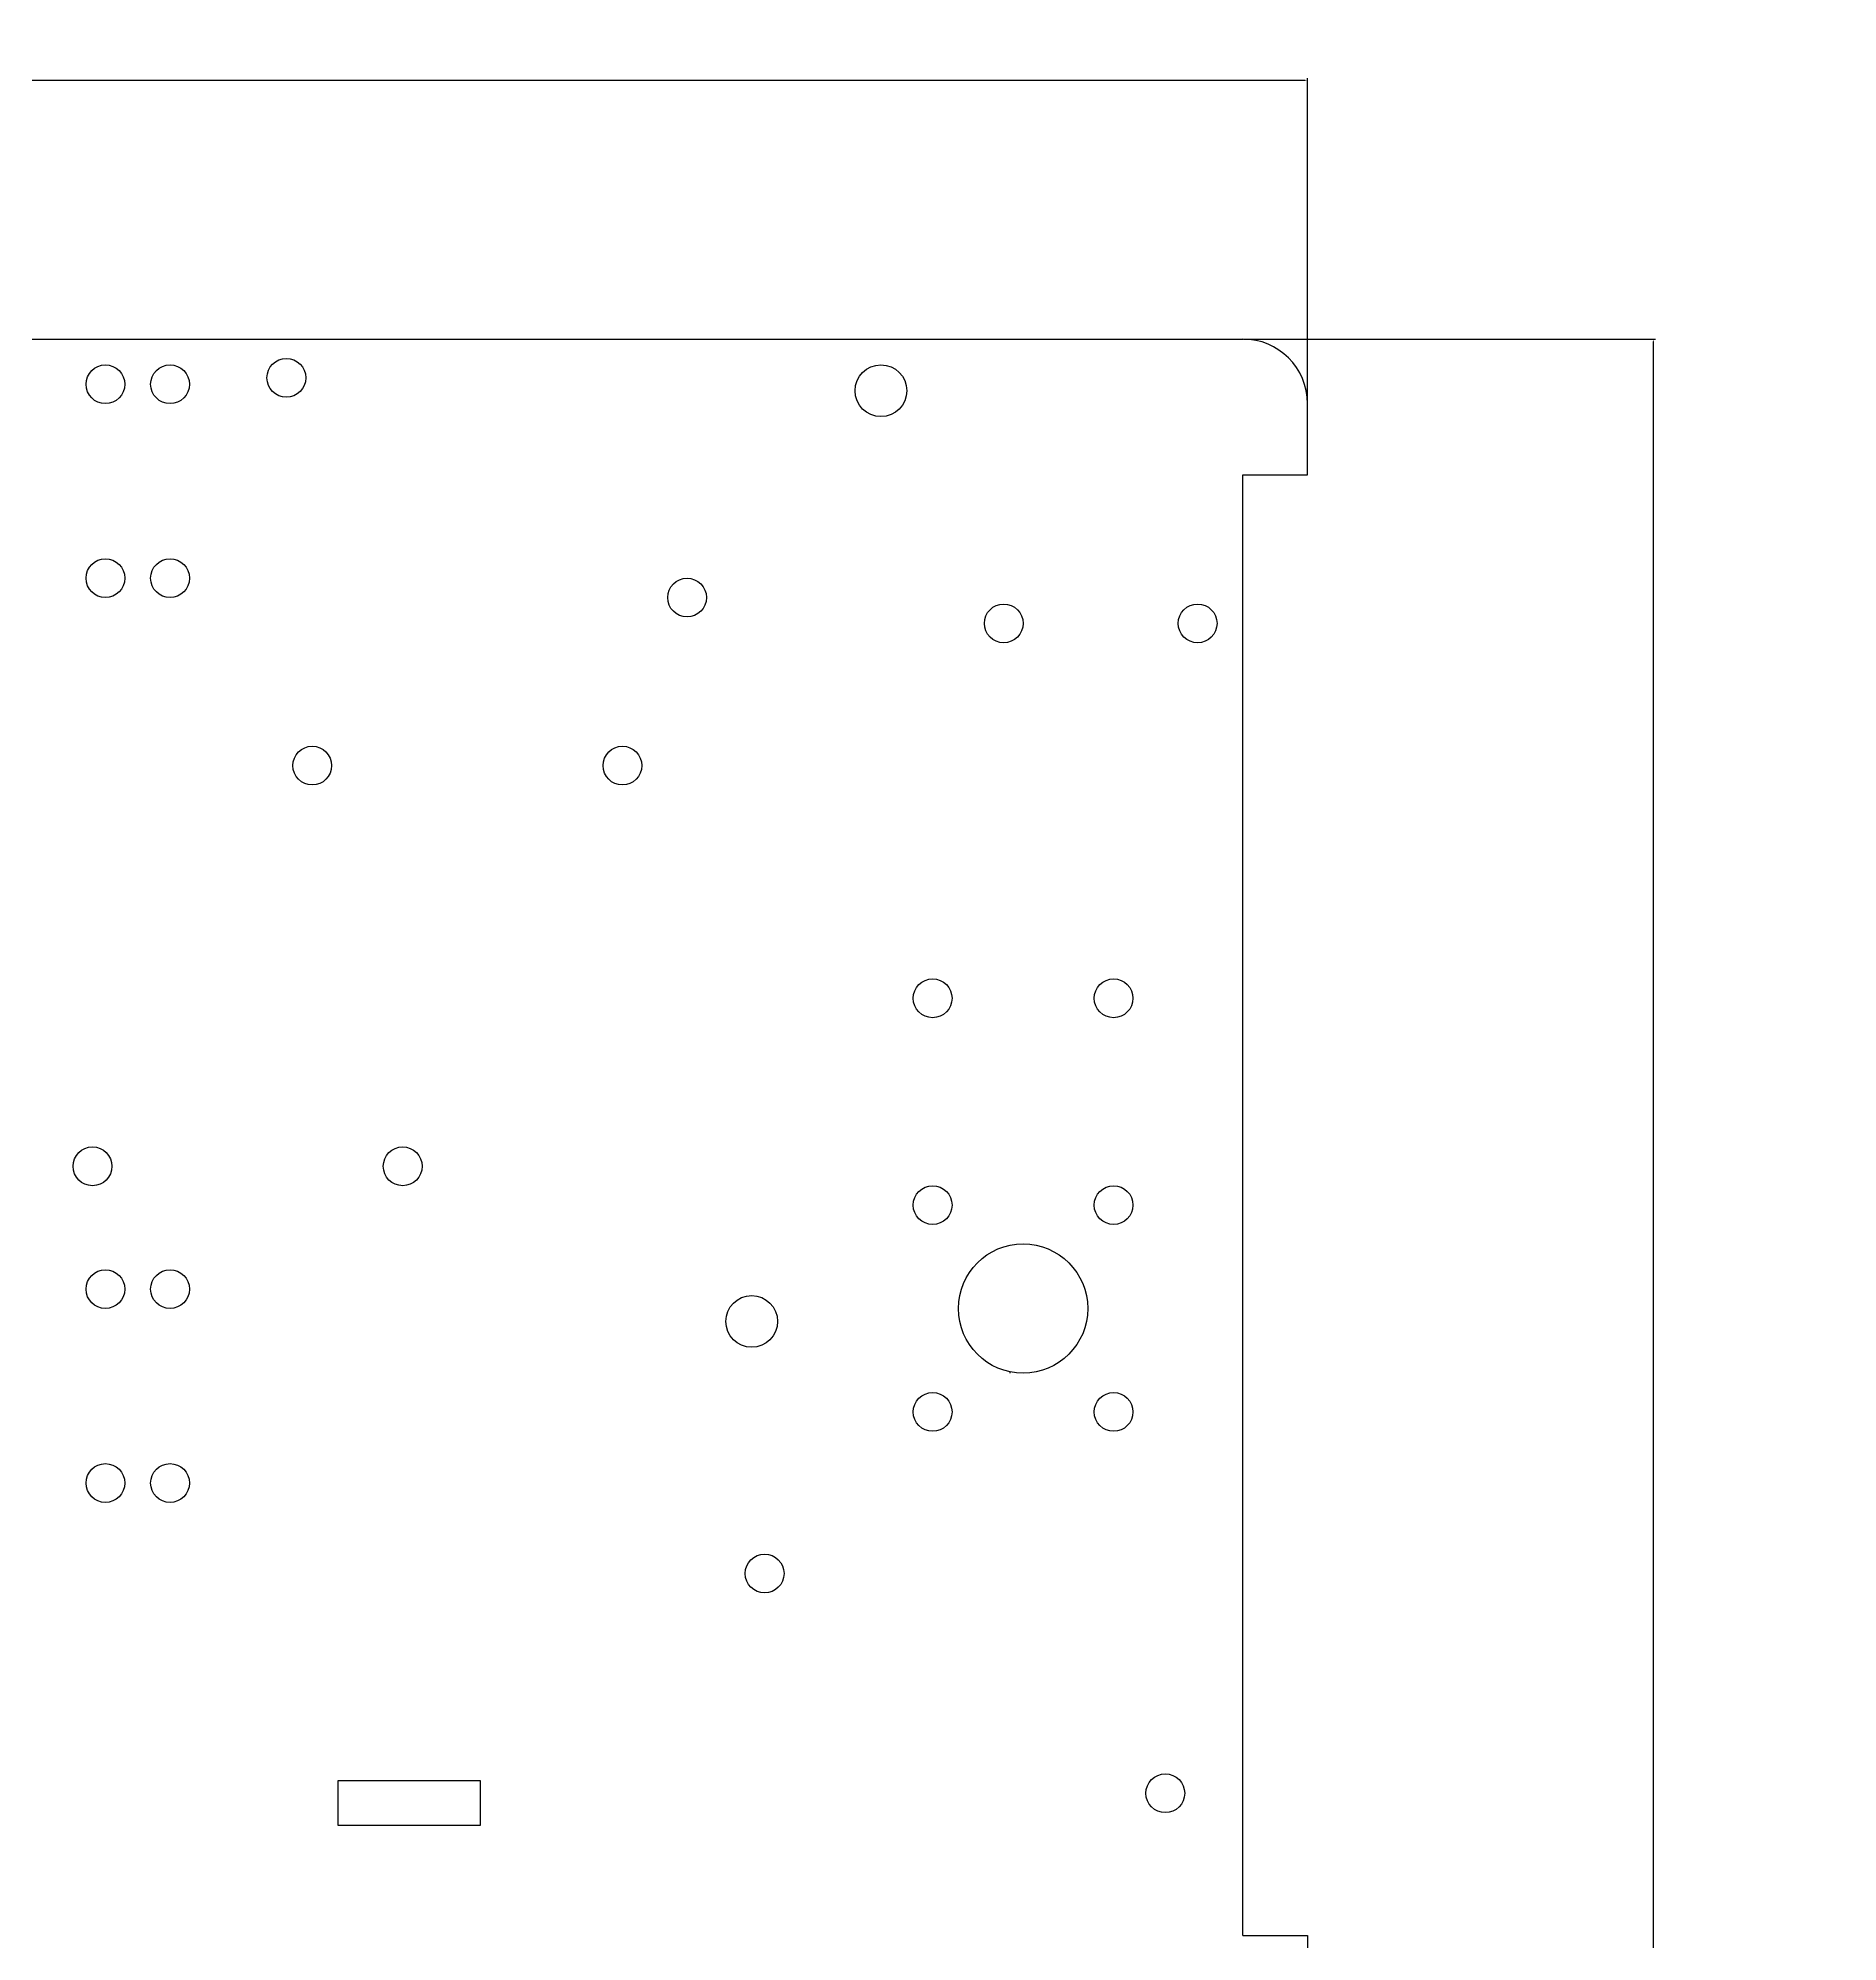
# Model space of a CAD drawing. Header units: inches. Extents: x -115 to 156, y -150 to 173.
# Drawn here: x 16.8 to 156, y 26 to 173.3 of the extents above; entities that cross this region are included whole.
import ezdxf

# ---------------------------------------------------------------- set-up
doc = ezdxf.new("R2010")
doc.units = ezdxf.units.IN
doc.header["$MEASUREMENT"] = 0
doc.styles.get("Standard").update_dxf_attribs({"font": 'arial.ttf', "height": 5})
doc.dimstyles.get("Standard").update_dxf_attribs({"dimtxt": 0.18, "dimasz": 0.18, "dimexe": 0.18, "dimexo": 0.0625, "dimgap": 0.09, "dimtad": 0, "dimtih": 1, "dimtoh": 1, "dimdec": 4, "dimzin": 0, "dimdsep": 46, "dimtxsty": 'Standard', "dimcen": 0.09, "dimadec": 0, "dimazin": 0, "dimtfac": 1, "dimtdec": 4, "dimtofl": 0, "dimtmove": 0, "dimatfit": 3, "dimfxl": 1, "dimtolj": 1, "dimtzin": 0, "dimarcsym": 0})

# ---------------------------------------------------------------- blocks, each defined once
blk = doc.blocks.new('*D3')
at = {"color": 0, "lineweight": -2, "transparency": 16777216}
for p, q in [((-115, 139.56), (-115, 170.18)), ((-114.82, 170), (-14.39, 170)), ((114.82, 170), (14.39, 170)), ((115, 139.56), (115, 170.18))]:
    blk.add_line(p, q, dxfattribs=at)
at = {"color": 0, "transparency": 16777216}
for points in [[(-114.82, 170.03), (-114.82, 169.97), (-115, 170)], [(114.82, 170.03), (114.82, 169.97), (115, 170)]]:
    blk.add_solid(points, dxfattribs=at)
at = {"layer": 'Defpoints', "color": 0, "transparency": 16777216}
for p in [(115, 170), (-115, 139.5), (115, 139.5)]:
    blk.add_point(p, dxfattribs=at)
at = {"color": 0, "transparency": 16777216, "insert": (0, 170), "char_height": 5, "attachment_point": 5}
blk.add_mtext('\\A1;230.0000', dxfattribs=at)
blk = doc.blocks.new('*D4')
at = {"color": 0, "lineweight": -2, "transparency": 16777216}
for p, q in [((110.06, 150), (141.93, 150)), ((141.75, 149.82), (141.75, 0.09)), ((141.75, -149.82), (141.75, -5.2)), ((110.06, -150), (141.93, -150))]:
    blk.add_line(p, q, dxfattribs=at)
at = {"color": 0, "transparency": 16777216}
for points in [[(141.72, 149.82), (141.78, 149.82), (141.75, 150)], [(141.72, -149.82), (141.78, -149.82), (141.75, -150)]]:
    blk.add_solid(points, dxfattribs=at)
at = {"layer": 'Defpoints', "color": 0, "transparency": 16777216}
for p in [(110, 150), (110, -150), (141.75, -150)]:
    blk.add_point(p, dxfattribs=at)
at = {"color": 0, "transparency": 16777216, "insert": (141.75, -2.55), "char_height": 5, "attachment_point": 5}
blk.add_mtext('\\A1;300.0000', dxfattribs=at)

msp = doc.modelspace()

# ---------------------------------------------------------------- linework, layer by layer
for p, q in [((-110, 150), (110, 150)), ((115, 139.5), (115, 145)), ((110, 26.5), (110, 139.5)), ((110, 139.5), (115, 139.5)), ((92, 70), (92, 70.10102)), ((40, 35), (40, 38.5)), ((40, 38.5), (51, 38.5)), ((51, 38.5), (51, 35)), ((51, 35), (40, 35)), ((110, 26.5), (115, 26.5)), ((115, 26.5), (115, -26.5))]:
    msp.add_line(p, q)
for centre, radius in [((22, 146.5), 1.5), ((27, 146.5), 1.5), ((36, 147), 1.5), ((82, 146), 2), ((22, 131.5), 1.5), ((27, 131.5), 1.5), ((67, 130), 1.5), ((91.5, 128), 1.5), ((106.5, 128), 1.5), ((38, 117), 1.5), ((62, 117), 1.5), ((86, 99), 1.5), ((100, 99), 1.5), ((21, 86), 1.5), ((45, 86), 1.5), ((86, 83), 1.5), ((100, 83), 1.5), ((93, 75), 5), ((22, 76.5), 1.5), ((27, 76.5), 1.5), ((72, 74), 2), ((86, 67), 1.5), ((100, 67), 1.5), ((22, 61.5), 1.5), ((27, 61.5), 1.5), ((73, 54.5), 1.5), ((104, 37.5), 1.5)]:
    msp.add_circle(centre, radius)
msp.add_arc((110, 145), 5, 360, 90)

# ---------------------------------------------------------------- dimensions: what is measured, and where the dimension line sits
dim = msp.add_linear_dim(base=(115, 170), p1=(-115, 139.5), p2=(115, 139.5), dimstyle='Standard')
dim.commit()
dim.dimension.update_dxf_attribs({"geometry": '*D3', "text_midpoint": (0, 170), "dimtype": 160})
dim = msp.add_linear_dim(base=(141.74693, -150), p1=(110, 150), p2=(110, -150), angle=90, dimstyle='Standard')
dim.commit()
dim.dimension.update_dxf_attribs({"geometry": '*D4', "text_midpoint": (141.74693, -2.55457), "dimtype": 160})

doc.saveas('drawing.dxf')
